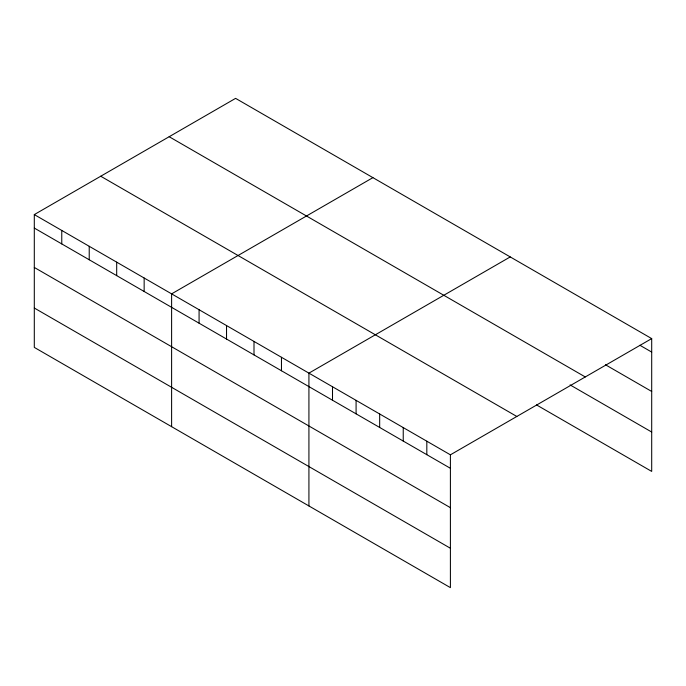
<?xml version="1.0" encoding="UTF-8"?>
<svg xmlns="http://www.w3.org/2000/svg" width="686" height="686" viewBox="0 0 686 686"><rect width="100%" height="100%" fill="white"/><g stroke="black" fill="none" stroke-linecap="round" stroke-linejoin="round"><path stroke-width="1.03" d="M34.3 214.589L450.402 454.818L450.402 587.636L34.3 347.399L34.3 214.589L235.598 98.364L651.7 338.601L651.7 471.411L536.529 404.92M372.91 177.64L171.611 293.865L171.611 426.675M510.23 256.924L308.923 373.141L308.923 505.951M450.402 454.818L651.7 338.601M639.909 345.272L651.7 352.081M605.446 364.755L651.7 391.457M169.168 136.72L585.269 376.948M570.083 384.906L651.7 432.034M100.731 176.233L516.832 416.471M34.3 228.061L450.402 468.298M34.3 267.446L450.402 507.674M34.3 308.023L450.402 548.251M426.821 441.209L426.821 454.681M403.239 427.592L403.239 441.072M379.667 413.984L379.667 427.455M356.085 400.367L356.085 413.847M332.504 386.75L332.504 400.23M281.466 357.286L281.466 370.766M254 341.431L254 354.911M226.534 325.576L226.534 339.055M199.077 309.72L199.077 323.2M144.154 278.01L144.154 291.49M116.689 262.155L116.689 275.635M89.223 246.3L89.223 259.78M61.766 230.445L61.766 243.924"/></g></svg>
